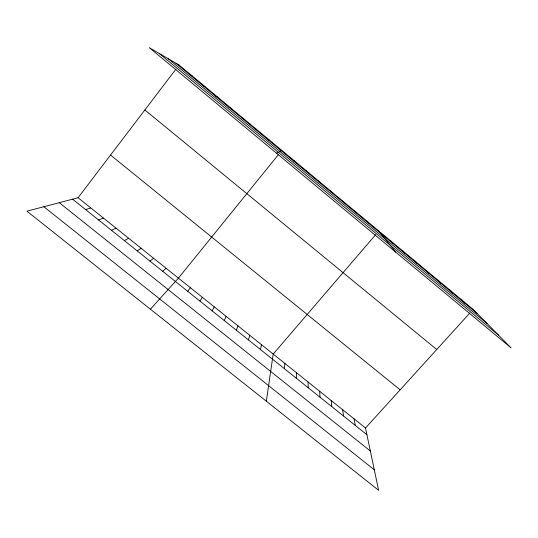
<?xml version="1.0" encoding="UTF-8"?>
<svg xmlns="http://www.w3.org/2000/svg" width="538" height="538" viewBox="0 0 538 538"><rect width="100%" height="100%" fill="white"/><g stroke="black" fill="none" stroke-linecap="round" stroke-linejoin="round"><path stroke-width="0.81" d="M296.31 378.221L296.499 372.726M284.407 368.691L284.864 363.406M266.35 401.214L273.196 354.058L375.625 234.716M260.473 349.539L261.488 344.676M248.448 339.908L249.74 335.268M236.377 330.251L237.951 325.82M224.265 320.561L226.121 316.351M293.842 161.185L294.104 160.633M212.113 310.836L214.252 306.842M199.921 301.078L202.349 297.306M78.064 197.742L365.504 428.006L378.624 490.32L26.9 211.178L78.064 197.742L176.007 69.039M187.688 291.287L190.398 287.736M278.193 154.931L178.414 278.133L150.405 309.195M365.504 428.006L469.909 312.975M162.718 271.307L166.02 268.206M149.981 261.112L153.586 258.247M137.197 250.883L141.111 248.247M124.365 240.614L128.589 238.22M276.559 153.263L281.831 150.438M111.494 230.311L116.026 228.152M98.575 219.975L103.417 218.051M85.609 209.598L90.761 207.917M268.267 139.934L269.148 139.893M255.22 129.093L256.418 129.315M242.12 118.212L243.64 118.703M228.973 107.291L230.815 108.044M215.778 96.329L217.944 97.351M202.537 85.327L205.025 86.618M189.241 74.284L192.066 75.851M59.274 202.678L370.346 451.019M43.847 206.726L374.307 469.802M72.596 199.181L366.916 434.724M110.539 155.072L400.151 389.828M144.863 109.967L436.742 349.512M175.899 63.195L477.213 313.526M168.199 58.703L487.098 323.553M159.235 53.464L498.538 335.154M461.496 299.72L465.289 303.614M449.808 290.002L453.319 293.667M438.073 280.258L441.308 283.694M426.298 270.473L429.257 273.681M414.489 260.661L417.158 263.633M402.632 250.809L405.02 253.546M390.743 240.93L392.841 243.432M378.806 231.01L395.807 252.221M366.829 221.057L368.355 223.088M354.811 211.078L356.048 212.86M342.753 201.057L343.695 202.597M330.655 191.003L331.3 192.301M318.509 180.916L318.859 181.965M354.098 418.867L355.248 425.383M342.652 409.7L343.54 416.015M331.173 400.501L331.791 406.614M319.653 391.274L320.009 397.178M306.33 170.788L306.371 171.588M308.092 382.014L308.18 387.716M179.053 65.037L149.335 47.68L511.1 347.904L473.151 309.404L179.053 65.037"/></g></svg>
